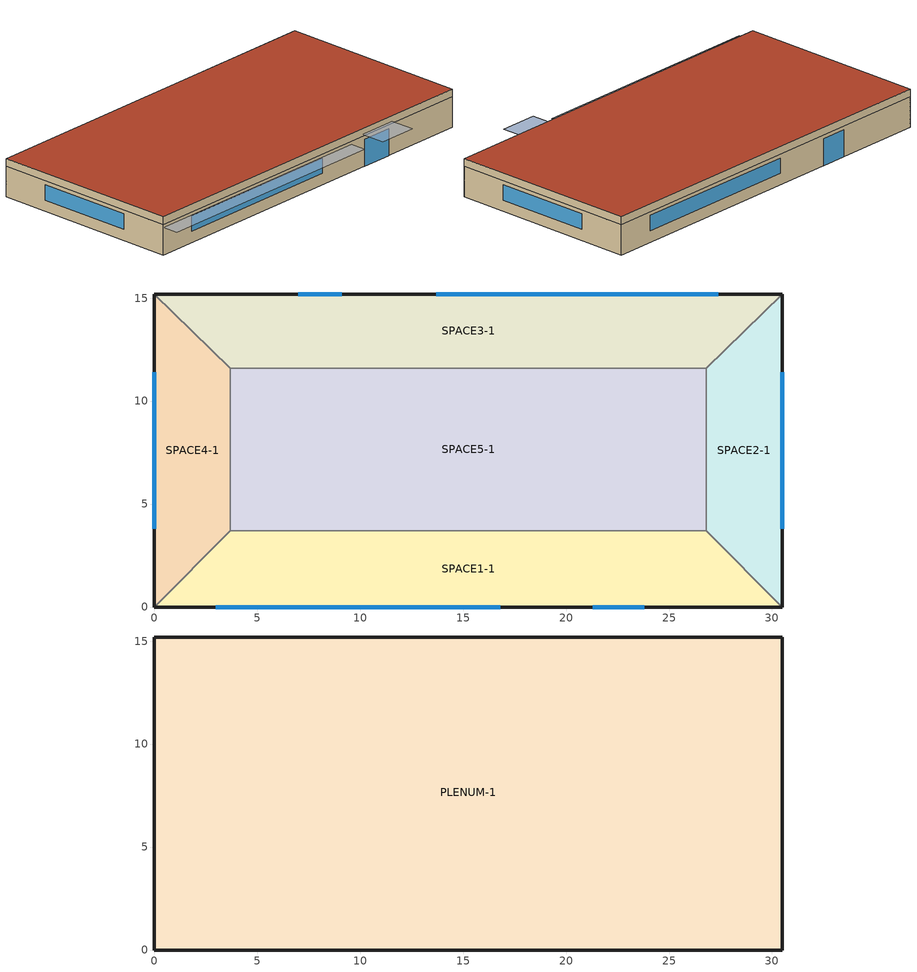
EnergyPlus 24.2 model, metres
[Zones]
SPACE1-1
 floor ground (FLOOR-SLAB-1): 26.8,3.7 30.5,0 0,0 3.7,3.7 z0
 wall outside (WALL-1): 0,0 30.5,0 z0:2.4
 wall to SPACE2-1 (INT-WALL-1): 30.5,0 26.8,3.7 z0:2.4
 wall to SPACE4-1 (INT-WALL-1): 3.7,3.7 0,0 z0:2.4
 wall to SPACE5-1 (INT-WALL-1): 26.8,3.7 3.7,3.7 z0:2.4
 window (Dbl Clr 3mm/13mm Air): 3,0 16.8,0 z0.9:2.1
 window (Sgl Grey 3mm): 21.3,0 23.8,0 z0:2.1
SPACE2-1
 floor ground (FLOOR-SLAB-1): 26.8,11.6 30.5,15.2 30.5,0 26.8,3.7 z0
 wall outside (WALL-1): 30.5,0 30.5,15.2 z0:2.4
 wall to SPACE3-1 (INT-WALL-1): 30.5,15.2 26.8,11.6 z0:2.4
 wall to SPACE5-1 (INT-WALL-1): 26.8,11.6 26.8,3.7 z0:2.4
 window (Dbl Clr 3mm/13mm Air): 30.5,3.8 30.5,11.4 z0.9:2.1
SPACE3-1
 floor ground (FLOOR-SLAB-1): 26.8,11.6 3.7,11.6 0,15.2 30.5,15.2 z0
 wall outside (WALL-1): 30.5,15.2 0,15.2 z0:2.4
 wall to SPACE4-1 (INT-WALL-1): 0,15.2 3.7,11.6 z0:2.4
 wall to SPACE5-1 (INT-WALL-1): 3.7,11.6 26.8,11.6 z0:2.4
 window (Dbl Clr 3mm/13mm Air): 27.4,15.2 13.7,15.2 z0.9:2.1
 window (Sgl Grey 3mm): 9.1,15.2 7,15.2 z0:2.1
SPACE4-1
 floor ground (FLOOR-SLAB-1): 3.7,3.7 0,0 0,15.2 3.7,11.6 z0
 wall outside (WALL-1): 0,15.2 0,0 z0:2.4
 wall to SPACE5-1 (INT-WALL-1): 3.7,3.7 3.7,11.6 z0:2.4
 window (Dbl Clr 3mm/13mm Air): 0,11.4 0,3.8 z0.9:2.1
SPACE5-1
 floor ground (FLOOR-SLAB-1): 26.8,11.6 26.8,3.7 3.7,3.7 3.7,11.6 z0
PLENUM-1
 floor to SPACE1-1 (CLNG-1): 26.8,3.7 30.5,0 0,0 3.7,3.7 z2.4
 floor to SPACE2-1 (CLNG-1): 26.8,11.6 30.5,15.2 30.5,0 26.8,3.7 z2.4
 floor to SPACE3-1 (CLNG-1): 26.8,11.6 3.7,11.6 0,15.2 30.5,15.2 z2.4
 floor to SPACE4-1 (CLNG-1): 3.7,3.7 0,0 0,15.2 3.7,11.6 z2.4
 floor to SPACE5-1 (CLNG-1): 26.8,11.6 26.8,3.7 3.7,3.7 3.7,11.6 z2.4
 wall outside (WALL-1): 0,0 30.5,0 30.5,15.2 0,15.2 0,0 z2.4:3
 roof outside (ROOF-1): 0,15.2 0,0 30.5,0 30.5,15.2 z3
shading: 0,-1.3 0,0 19.8,0 19.8,-1.3 z2.2; 21,-2 21,0 24.1,0 24.1,-2 z2.6
[Building]
Building: North Axis {deg}=30; Terrain=City; Loads Convergence Tolerance Value {W}=0.04; Temperature Convergence Tolerance Value {deltaC}=0.4; Solar Distribution=FullExterior; Maximum Number of Warmup Days=25; Minimum Number of Warmup Days=6
[Site:Location]
CHICAGO_IL_USA TMY2-94846: Latitude {deg}=41.78; Longitude {deg}=-87.75; Time Zone {hr}=-6; Elevation {m}=190
[SizingPeriod:DesignDay] Day of Month=21; Humidity Condition Type=Wetbulb; Barometric Pressure {Pa}=99063; Rain Indicator=No; Snow Indicator=No; Daylight Saving Time Indicator=No; Solar Model Indicator=ASHRAEClearSky
Name | Month | Day Type | Maximum Dry-Bulb Temperature {C} | Daily Dry-Bulb Temperature Range {deltaC} | Wetbulb or DewPoint at Maximum Dry-Bulb {C} | Wind Speed {m/s} | Wind Direction {deg} | Sky Clearness
CHICAGO_IL_USA Annual Heating 99% Design Conditions DB | 1 | WinterDesignDay | -17.3 | 0 | -17.3 | 4.9 | 270 | 0
CHICAGO_IL_USA Annual Cooling 1% Design Conditions DB/MCWB | 7 | SummerDesignDay | 31.5 | 10.7 | 23 | 5.3 | 230 | 1
[Site:GroundTemperature:BuildingSurface]
20.03, 20.03, 20.13, 20.3, 20.43, 20.52, 20.62, 20.77, 20.78, 20.55, 20.44, 20.2
[Material] Thermal Absorptance=0.9
Name | Roughness | Thickness {m} | Conductivity {W/m-K} | Density {kg/m3} | Specific Heat {J/kg-K} | Solar Absorptance | Visible Absorptance
RG01 | Rough | 0.0127 | 1.442 | 881 | 1674 | 0.65 | 0.65
BR01 | VeryRough | 0.0095 | 0.162 | 1121 | 1464 | 0.7 | 0.7
IN46 | VeryRough | 0.0762 | 0.023 | 24 | 1590 | 0.5 | 0.5
WD01 | MediumSmooth | 0.0191 | 0.115 | 513 | 1381 | 0.78 | 0.78
PW03 | MediumSmooth | 0.0127 | 0.115 | 545 | 1213 | 0.78 | 0.78
IN02 | Rough | 0.0901 | 0.043 | 10 | 837 | 0.75 | 0.75
GP01 | MediumSmooth | 0.0127 | 0.16 | 801 | 837 | 0.75 | 0.75
GP02 | MediumSmooth | 0.0159 | 0.16 | 801 | 837 | 0.75 | 0.75
CC03 | MediumRough | 0.1016 | 1.31 | 2243 | 837 | 0.65 | 0.65
[Material:NoMass]
MAT-CLNG-1: Roughness=Rough; Thermal Resistance {m2-K/W}=0.652259; Thermal Absorptance=0.65; Solar Absorptance=0.65; Visible Absorptance=0.65
[Material:AirGap]
AL21: Thermal Resistance {m2-K/W}=0.157
[Construction]
ROOF-1: RG01, BR01, IN46, WD01
WALL-1: WD01, PW03, IN02, GP01
CLNG-1: MAT-CLNG-1
FLOOR-SLAB-1: CC03
INT-WALL-1: GP02, AL21, GP02
Dbl Clr 3mm/13mm Air: CLEAR 3MM, AIR 13MM, CLEAR 3MM
Sgl Grey 3mm: GREY 3MM
[WindowMaterial:Gas]
AIR 13MM: Gas Type=Air; Thickness {m}=0.0127
[WindowMaterial:Glazing] Optical Data Type=SpectralAverage; Thickness {m}=0.003; Infrared Transmittance at Normal Incidence=0; Front Side Infrared Hemispherical Emissivity=0.84; Back Side Infrared Hemispherical Emissivity=0.84; Conductivity {W/m-K}=0.9
Name | Solar Transmittance at Normal Incidence | Front Side Solar Reflectance at Normal Incidence | Back Side Solar Reflectance at Normal Incidence | Visible Transmittance at Normal Incidence | Front Side Visible Reflectance at Normal Incidence | Back Side Visible Reflectance at Normal Incidence
CLEAR 3MM | 0.837 | 0.075 | 0.075 | 0.898 | 0.081 | 0.081
GREY 3MM | 0.626 | 0.061 | 0.061 | 0.611 | 0.061 | 0.061
[Zone] Type=1; Multiplier=1
Name | Ceiling Height {m} | Volume {m3}
PLENUM-1 | 0.6096 | 283.2
SPACE1-1; SPACE3-1 | 2.4384 | 239.247
SPACE2-1; SPACE4-1 | 2.4384 | 103.311
SPACE5-1 | 2.4384 | 447.683
[ZoneInfiltration:DesignFlowRate] Schedule=INFIL-SCH; Design Flow Rate Calculation Method=flow/zone; Constant Term Coefficient=0; Temperature Term Coefficient=0; Velocity Term Coefficient=0.2237; Velocity Squared Term Coefficient=0
Name | Zone or ZoneList or Space or SpaceList | Design Flow Rate {m3/s}
SPACE1-1 Infil 1 | SPACE1-1 | 0.032
SPACE2-1 Infil 1 | SPACE2-1 | 0.014
SPACE3-1 Infil 1 | SPACE3-1 | 0.032
SPACE4-1 Infil 1 | SPACE4-1 | 0.014
SPACE5-1 Infil 1 | SPACE5-1 | 0.062
[People] Number of People Schedule=OCCUPY-1; Number of People Calculation Method=people; Fraction Radiant=0.3; Activity Level Schedule=ActSchd
SPACE1-1 People 1: Zone or ZoneList or Space or SpaceList=SPACE1-1; Number of People=11; Sensible Heat Fraction=AUTOCALCULATE; Enable ASHRAE 55 Comfort Warnings=No; Mean Radiant Temperature Calculation Type=EnclosureAveraged; Work Efficiency Schedule=WORK_EFF_SCH; Clothing Insulation Calculation Method=ClothingInsulationSchedule; Clothing Insulation Schedule=CLOTHING_SCH; Air Velocity Schedule=AIR_VELO_SCH; Thermal Comfort Model 1 Type                  !- Thermal Comfort Model 1 Type                  !- Thermal Comfort Model 1 Type                  !- Thermal Comfort Model 1 Type                 !- Activity Level Schedule=FANGER
SPACE2-1 People 1: Zone or ZoneList or Space or SpaceList=SPACE2-1; Number of People=5
SPACE3-1 People 1: Zone or ZoneList or Space or SpaceList=SPACE3-1; Number of People=11
SPACE4-1 People 1: Zone or ZoneList or Space or SpaceList=SPACE4-1; Number of People=5
SPACE5-1 People 1: Zone or ZoneList or Space or SpaceList=SPACE5-1; Number of People=20
[Lights] Schedule=LIGHTS-1; Design Level Calculation Method=LightingLevel; Return Air Fraction=0; Fraction Radiant=0.59; Fraction Visible=0.2; Fraction Replaceable=0
Name | Zone or ZoneList or Space or SpaceList | Lighting Level {W}
SPACE1-1 Lights 1 | SPACE1-1 | 1584
SPACE2-1 Lights 1 | SPACE2-1 | 684
SPACE3-1 Lights 1 | SPACE3-1 | 1584
SPACE4-1 Lights 1 | SPACE4-1 | 684
SPACE5-1 Lights 1 | SPACE5-1 | 2964
[ElectricEquipment] Schedule=EQUIP-1; Design Level Calculation Method=EquipmentLevel; Fraction Latent=0; Fraction Radiant=0.3; Fraction Lost=0
Name | Zone or ZoneList or Space or SpaceList | Design Level {W}
SPACE1-1 ElecEq 1 | SPACE1-1 | 1056
SPACE2-1 ElecEq 1 | SPACE2-1 | 456
SPACE3-1 ElecEq 1 | SPACE3-1 | 1056
SPACE4-1 ElecEq 1 | SPACE4-1 | 456
SPACE5-1 ElecEq 1 | SPACE5-1 | 1976
[Sizing:Zone] Zone Cooling Design Supply Air Temperature Input Method=SupplyAirTemperature; Zone Cooling Design Supply Air Temperature {C}=14; Zone Heating Design Supply Air Temperature Input Method=SupplyAirTemperature; Zone Heating Design Supply Air Temperature {C}=50; Zone Cooling Design Supply Air Humidity Ratio {kgWater/kgDryAir}=0.009; Zone Heating Design Supply Air Humidity Ratio {kgWater/kgDryAir}=0.004; Zone Heating Sizing Factor=0; Zone Cooling Sizing Factor=0; Cooling Design Air Flow Method=DesignDayWithLimit; Heating Design Air Flow Method=DesignDay; Account for Dedicated Outdoor Air System=No; Dedicated Outdoor Air System Control Strategy=NeutralSupplyAir; Dedicated Outdoor Air Low Setpoint Temperature for Design {C}=autosize; Dedicated Outdoor Air High Setpoint Temperature for Design {C}=autosize
Name | Design Specification Outdoor Air Object
SPACE1-1 | SZ DSOA SPACE1-1
SPACE2-1 | SZ DSOA SPACE2-1
SPACE3-1 | SZ DSOA SPACE3-1
SPACE4-1 | SZ DSOA SPACE4-1
SPACE5-1 | SZ DSOA SPACE5-1
[DesignSpecification:OutdoorAir] Outdoor Air Method=sum; Outdoor Air Flow per Person {m3/s-person}=0.00236; Outdoor Air Flow per Zone Floor Area {m3/s-m2}=0.000305; Outdoor Air Flow per Zone {m3/s}=0
SZ DSOA SPACE1-1; SZ DSOA SPACE2-1; SZ DSOA SPACE3-1; SZ DSOA SPACE4-1; SZ DSOA SPACE5-1
[Zone equipment]
SPACE1-1: ZONE 1 Ideal Loads
SPACE2-1: ZONE 2 Ideal Loads
SPACE3-1: ZONE 3 Ideal Loads
SPACE4-1: ZONE 4 Ideal Loads
SPACE5-1: ZONE 5 Ideal Loads
[AirLoopHVAC:ReturnPlenum]
Return-Plenum-1: Zone=PLENUM-1
[ZoneHVAC:IdealLoadsAirSystem] Maximum Heating Supply Air Temperature {C}=50; Minimum Cooling Supply Air Temperature {C}=13; Maximum Heating Supply Air Humidity Ratio {kgWater/kgDryAir}=0.015; Minimum Cooling Supply Air Humidity Ratio {kgWater/kgDryAir}=0.009; Heating Limit=NoLimit; Maximum Heating Air Flow Rate {m3/s}=autosize; Cooling Limit=NoLimit; Maximum Cooling Air Flow Rate {m3/s}=autosize; Dehumidification Control Type=ConstantSupplyHumidityRatio; Humidification Control Type=ConstantSupplyHumidityRatio
ZONE 1 Ideal Loads; ZONE 2 Ideal Loads; ZONE 3 Ideal Loads; ZONE 4 Ideal Loads; ZONE 5 Ideal Loads
[ZoneControl:Thermostat] Control Type Schedule=Zone Control Type Sched; Control 1=CoolingSetPoint; Control 2=HeatingSetpoint; Control 3=DualSetPoint
Name | Zone or ZoneList
SPACE1-1 Control | SPACE1-1
SPACE2-1 Control | SPACE2-1
SPACE3-1 Control | SPACE3-1
SPACE4-1 Control | SPACE4-1
SPACE5-1 Control | SPACE5-1
[ThermostatSetpoint:SingleHeating]
HeatingSetpoint: Setpoint Temperature Schedule=Htg-SetP-Sch
[ThermostatSetpoint:SingleCooling]
CoolingSetpoint: Setpoint Temperature Schedule=Clg-SetP-Sch
[ThermostatSetpoint:DualSetpoint]
DualSetPoint: Heating Setpoint Temperature Schedule=Htg-SetP-Sch; Cooling Setpoint Temperature Schedule=Clg-SetP-Sch
[Schedule:Compact]
OCCUPY-1: Through: 12/31, For: WeekDays SummerDesignDay CustomDay1 CustomDay2, Until: 8:00, 0, Until: 11:00, 1, Until: 12:00, 0.8, Until: 13:00, 0.4, Until: 14:00, 0.8, Until: 18:00, 1, Until: 19:00, 0.5, Until: 24:00, 0, For: Weekends WinterDesignDay Holiday, Until: 24:00, 0
LIGHTS-1: Through: 12/31, For: WeekDays SummerDesignDay CustomDay1 CustomDay2, Until: 8:00, 0.05, Until: 9:00, 0.9, Until: 10:00, 0.95, Until: 11:00, 1, Until: 12:00, 0.95, Until: 13:00, 0.8, Until: 14:00, 0.9, Until: 18:00, 1, Until: 19:00, 0.6, Until: 21:00, 0.2, Until: 24:00, 0.05, For: Weekends WinterDesignDay Holiday, Until: 24:00, 0.05
EQUIP-1: Through: 12/31, For: WeekDays SummerDesignDay CustomDay1 CustomDay2, Until: 8:00, 0.02, Until: 9:00, 0.4, Until: 14:00, 0.9, Until: 15:00, 0.8, Until: 16:00, 0.7, Until: 18:00, 0.5, Until: 20:00, 0.3, Until: 24:00, 0.02, For: Weekends WinterDesignDay Holiday, Until: 24:00, 0.2
INFIL-SCH: Through: 3/31, For: AllDays, Until: 24:00, 1, Through: 10/31, For: AllDays, Until: 24:00, 0, Through: 12/31, For: AllDays, Until: 24:00, 1
ActSchd: Through: 12/31, For: AllDays, Until: 24:00, 117.24
Htg-SetP-Sch: Through: 12/31, For: SummerDesignDay, Until: 24:00, 16.7, For: WinterDesignDay, Until: 24:00, 22.2, For: WeekDays, Until: 6:00, 16.7, Until: 20:00, 22.2, Until: 24:00, 16.7, For: WeekEnds Holiday, Until: 24:00, 16.7, For: AllOtherDays, Until: 24:00, 16.7
Clg-SetP-Sch: Through: 12/31, For: SummerDesignDay, Until: 24:00, 23.9, For: WinterDesignDay, Until: 24:00, 29.4, For: WeekDays, Until: 6:00, 29.4, Until: 20:00, 23.9, Until: 24:00, 29.4, For: WeekEnds Holiday, Until: 24:00, 29.4, For: AllOtherDays, Until: 24:00, 29.4
Zone Control Type Sched: Through: 12/31, For: SummerDesignDay, Until: 24:00, 2, For: WinterDesignDay, Until: 24:00, 1, For: AllOtherDays, Until: 24:00, 4
WORK_EFF_SCH: Fraction, Through: 12/31, For: AllDays, Until: 24:00, 0
CLOTHING_SCH: Any Number, Through: 12/31, For: AllDays, Until: 24:00, 1
AIR_VELO_SCH: Any Number, Through: 12/31, For: AllDays, Until: 24:00, 0.13
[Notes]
5Zone_IdealLoadsAirSystems_ReturnPlenums.idf
Basic file description:  1 story building divided into 4 exterior and one interior conditioned zones and return plenum.
Highlights:              Ideal loads air systems serve individual zones. A return plenums is used to highlight using
return plenums with ideal loads air systems.
Simulation Location/Run: CHICAGO_IL_USA TMY2-94846, 2 design days, 2 run periods,
Run Control executes the run periods using the weather file
Location:                Chicago, IL
Design Days:             CHICAGO_IL_USA Annual Heating 99% Design Conditions DB, MaxDB= -17.3°C
CHICAGO_IL_USA Annual Cooling 1% Design Conditions, MaxDB=  31.5°C MCWB=  23.0°C
Run Period (Weather File): 1/1 through 12/31, CHICAGO_IL_USA TMY2-94846
Run Control:             Zone and System sizing with weather file run control (no design days run)
Building: Single floor rectangular building 100 ft x 50 ft. 5 zones - 4 exterior, 1 interior, zone height 8 feet.
Exterior zone depth is 12 feet. There is a 2 foot high return plenum: the overall building height is
10 feet. There are windows on all 4 facades; the south and north facades have glass doors.
The south facing glass is shaded by overhangs. The walls are woodshingle over plywood, R11 insulation,
and gypboard. The roof is a gravel built up roof with R-3 mineral board insulation and plywood sheathing.
The windows are of various single and double pane construction with 3mm and 6mm glass and either 6mm or
13mm argon or air gap.  The window to wall ratio is approximately 0.29.
The south wall and door have overhangs.
The building is oriented 30 degrees east of north.
Floor Area:        463.6 m2 (5000 ft2)
Number of Stories: 1
Zone Description Details:
Internal gains description:     lighting is 1.5 watts/ft2, office equip is 1.0 watts/ft2. There is 1 occupant
per 100 ft2 of floor area. The infiltration is 0.25 air changes per hour.
Interzone Surfaces:             6 interzone surfaces (see diagram)
Internal Mass:                  None
Windows:                        4 ea.: 1) Double pane clear, 3mm glass, 13mm air gap
2) Double pane clear, 3mm glass, 13mm argon gap
3) Double pane clear, 6mm glass, 6mm air gap
4) Double pane lowE,  6mm lowE glass outside, 6mm air gap, 6mm clear glass
Doors:                          2 ea.:    Single pane grey,  3mm glass
Detached Shading:               None
Daylight:                       None
Natural Ventilation:            None
Compact Schedules:              Yes
HVAC:                           ZoneHVAC:IdealLoadsAirSystem (with return plenum) serves each zone
Zonal Equipment:                ZoneHVAC:IdealLoadsAirSystem
Central Air Handling Equipment: No
System Equipment Autosize:      No
Purchased Cooling:              Yes
Purchased Heating:              Yes
Purchased Chilled Water:        No
Purchased Hot Water:            No
Coils:                          None
Pumps:                          None
Boilers:                        None
Chillers:                       None
Towers:                         None
Standard Reports:               Yes
Timestep or Hourly Variables:   Hourly
Time bins Report:               None
HTML Report:                    Yes
Environmental Emissions:        None
Utility Tariffs:                None
